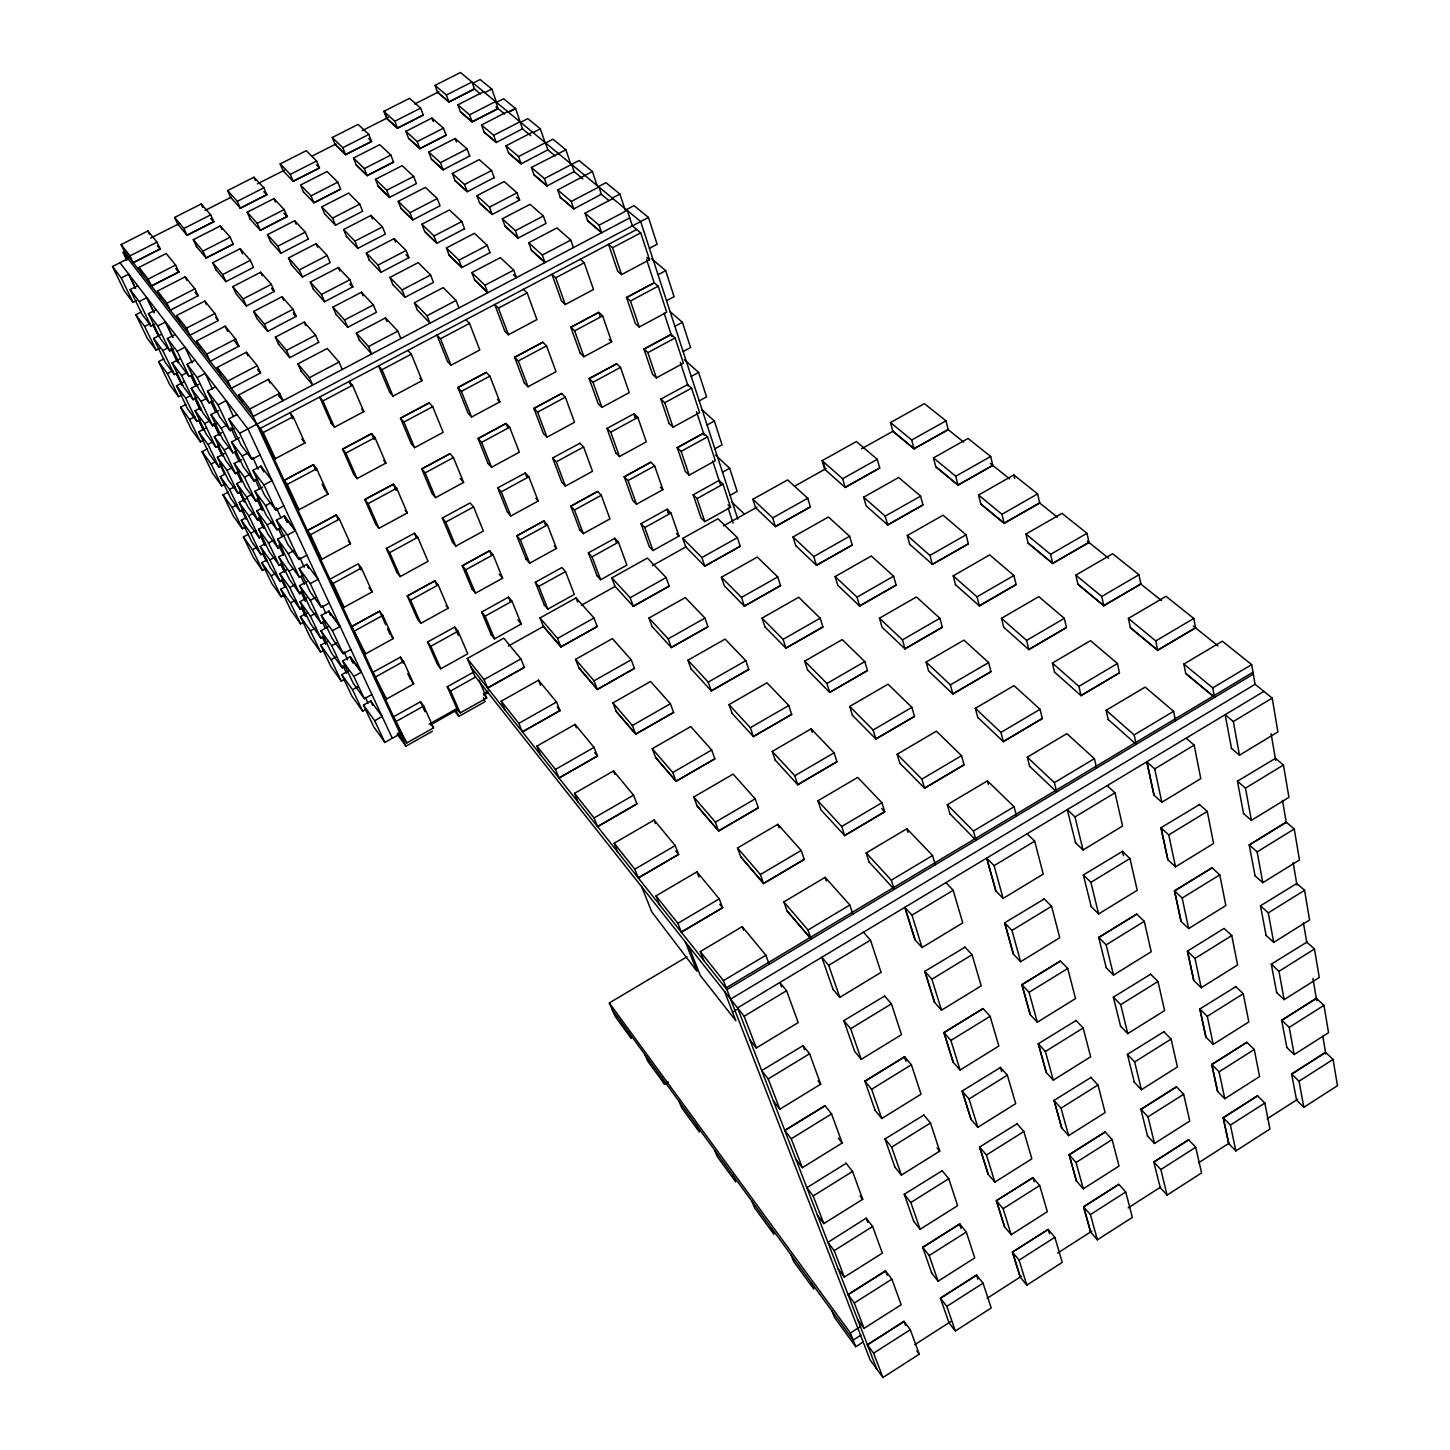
<?xml version="1.0" encoding="UTF-8"?>
<svg xmlns="http://www.w3.org/2000/svg" width="1450" height="1450" viewBox="0 0 1450 1450"><rect width="100%" height="100%" fill="white"/><g stroke="black" fill="none" stroke-linecap="round" stroke-linejoin="round"><path stroke-width="1.5" d="M914.823 1344.621L951.019 1321.421M987.196 1298.239L1021.489 1276.254M1057.666 1253.072L1091.941 1231.104M1128.136 1207.904L1160.507 1187.169M1198.606 1162.755L1229.074 1143.216M1267.155 1118.802L1297.641 1099.281M882.941 1377.5L919.246 1354.191L910.31 1329.704L903.984 1321.331L867.372 1344.712L873.589 1353.194L882.941 1377.5L870.181 1360.046L723.423 980.635L700.314 951.562L742.237 926.641L765.872 955.242L769.189 964.268M948.934 1322.762L955.333 1331.009L991.184 1307.991L983.064 1283.196L976.502 1275.058L940.361 1298.131L949.061 1322.926M1026.817 1285.135L1062.216 1262.406L1054.857 1237.303L1048.096 1229.364L1012.426 1252.129L1020.202 1277.088L1026.817 1285.135L1019.078 1260.177L1012.426 1252.129L1048.241 1229.527L1049.474 1233.714M1097.396 1239.822L1132.341 1217.384L1125.744 1191.991L1118.784 1184.251L1083.567 1206.744L1090.581 1231.974L1097.396 1239.822L1090.418 1214.574L1083.567 1206.744M1160.054 1187.441L1167.069 1195.09L1201.579 1172.923L1195.724 1147.24L1188.565 1139.718L1153.783 1161.921L1160.199 1187.604M1235.871 1150.919L1269.964 1129.024L1264.835 1103.069L1257.476 1095.729L1223.129 1117.66L1228.676 1143.47L1235.871 1150.919L1230.398 1125.073L1223.129 1117.66M1296.445 1100.043L1303.822 1107.293L1337.48 1085.688L1333.058 1059.442L1325.536 1052.301L1291.606 1073.961L1296.59 1100.188M867.499 1344.875L904.111 1321.512M976.648 1275.221L940.488 1298.294L946.814 1306.378L955.333 1331.009M1118.929 1184.414L1083.694 1206.889L1090.708 1232.137M1153.928 1162.066L1188.728 1139.863M1257.639 1095.892L1223.293 1117.805L1228.821 1143.633M1291.769 1074.106L1325.681 1052.464M873.589 1353.194L910.31 1329.704M946.814 1306.378L983.064 1283.196M1019.078 1260.177L1054.857 1237.303M1090.418 1214.574L1125.744 1191.991M1167.069 1195.09L1160.852 1169.534L1195.724 1147.24M1230.398 1125.073L1264.835 1103.069M1303.822 1107.293L1299.055 1081.192L1333.058 1059.442M863.257 1341.939L855.772 1346.706L850.407 1332.967L859.923 1326.913M864.055 1328.363L901.193 1304.71L891.877 1279.19L885.479 1270.834L848.033 1294.524L854.304 1303.006L864.055 1328.363L857.802 1319.881M931.625 1272.973L938.096 1281.22L974.744 1257.893L966.28 1232.047L959.646 1223.909L922.689 1247.29L931.752 1273.136M1011.176 1234.711L1047.353 1211.674L1039.686 1185.52L1032.853 1177.599L996.368 1200.673L1004.469 1226.682L1011.176 1234.711L1003.11 1208.702L996.368 1200.673L1032.98 1177.762L1034.176 1181.786M1083.295 1188.801L1119.019 1166.054L1112.15 1139.591L1105.099 1131.888L1069.085 1154.671L1076.389 1180.971L1083.295 1188.801L1076.045 1162.483L1069.085 1154.671M1147.385 1135.857L1154.508 1143.47L1189.761 1121.031L1183.671 1094.261L1176.403 1086.775L1140.86 1109.268L1147.548 1136.021M1224.797 1098.719L1259.597 1076.571L1254.268 1049.528L1246.801 1042.242L1211.711 1064.427L1217.493 1091.324L1224.797 1098.719L1219.088 1071.822L1211.711 1064.427M1286.694 1047.335L1294.197 1054.549L1328.562 1032.672L1323.959 1005.357L1316.292 998.271L1281.655 1020.184L1286.839 1047.48M860.811 1335.214L853.18 1340.072L612.335 1009.907M854.304 1303.006L891.877 1279.19M938.096 1281.22L929.196 1255.537L966.28 1232.047M1003.11 1208.702L1039.686 1185.52M1076.045 1162.483L1112.15 1139.591M1154.508 1143.47L1148.019 1116.863L1183.671 1094.261M1219.088 1071.822L1254.268 1049.528M1294.197 1054.549L1289.213 1027.379L1323.959 1005.357M838.046 1268.641L844.353 1277.106L882.361 1253.126L872.646 1226.501L866.176 1218.145L827.968 1242.342M913.572 1221.063L920.116 1229.31L957.616 1205.657L948.771 1178.687L942.065 1170.567M1017.084 1123.786L979.62 1147.023L988.084 1174.137L994.863 1182.149L1031.856 1158.804L1023.863 1131.526L1016.939 1123.623M1090.962 1077.477L1054.005 1100.405L1061.618 1127.828L1068.614 1135.622L1105.136 1112.585L1097.976 1084.981L1090.817 1077.314M1134.19 1082.117L1141.404 1089.693L1177.436 1066.946L1171.092 1039.07L1163.716 1031.602M1235.835 986.653L1199.821 1008.982L1205.82 1037.004L1213.251 1044.363L1248.812 1021.924L1243.248 993.739L1235.672 986.507M1276.526 992.471L1284.156 999.63L1319.264 977.481L1314.461 949.025L1306.686 941.993M848.159 1294.705L885.606 1270.997L887.164 1275.257M922.816 1247.471L959.791 1224.072L961.096 1228.059M1105.244 1132.051L1069.23 1154.834L1076.534 1181.134M1141.005 1109.413L1176.548 1086.938M1246.946 1042.387L1211.874 1064.59L1217.637 1091.469M1281.818 1020.329L1316.455 998.416M913.699 1221.244L904.256 1194.274L942.21 1170.73M1134.353 1082.262L1127.393 1054.386L1163.879 1031.766M1276.689 992.616L1271.287 964.178L1306.849 942.137M844.353 1277.106L834.185 1250.643L872.646 1226.501M920.116 1229.31L910.836 1202.503L948.771 1178.687M994.863 1182.149L986.453 1155.016L1023.863 1131.526M1068.614 1135.622L1061.037 1108.181L1097.976 1084.981M1141.404 1089.693L1134.661 1061.944L1171.092 1039.07M1213.251 1044.363L1207.288 1016.323L1243.248 993.739M1284.156 999.63L1278.973 971.319L1314.461 949.025M817.419 1215.136L823.799 1223.601L862.714 1199.277L852.546 1171.455L846.021 1163.136M894.722 1166.906L901.356 1175.116L939.727 1151.137L930.483 1122.989L923.704 1114.887M1000.482 1067.472L962.148 1091.016L970.993 1119.327L977.844 1127.303L1015.707 1103.649L1007.351 1075.175L1000.337 1067.309L1001.678 1071.55M1076.081 1020.528L1038.254 1043.764L1046.211 1072.384L1053.298 1080.141L1090.654 1056.796L1083.186 1027.996L1075.936 1020.383M1120.433 1026.074L1127.756 1033.614L1164.604 1010.577L1157.97 981.487L1150.503 974.074M1201.216 987.704L1237.575 964.975L1231.775 935.576L1224.072 928.399L1187.405 951.164L1193.676 980.381L1201.216 987.704L1194.999 958.45L1187.405 951.164M1265.941 935.286L1273.698 942.391L1309.567 919.971L1304.583 890.3L1296.662 883.322M823.799 1223.601L813.178 1195.96L852.546 1171.455M901.356 1175.116L891.659 1147.131L930.483 1122.989M977.844 1127.303L969.053 1098.991L1007.351 1075.175M1053.298 1080.141L1045.396 1051.504L1083.186 1027.996M1127.756 1033.614L1120.705 1004.669L1157.97 981.487M1194.999 958.45L1231.775 935.576M1273.698 942.391L1268.297 912.866L1304.583 890.3M806.907 1187.677L846.147 1163.299M894.868 1167.069L885.007 1138.939L923.849 1115.068M1120.596 1026.238L1113.346 997.147L1150.648 974.237M1266.104 935.431L1260.485 905.779L1296.826 883.467M802.321 1167.685L842.178 1143.017L831.557 1113.926L824.959 1105.643L784.74 1130.366L791.211 1138.776L802.321 1167.685L795.887 1159.257M875.057 1110.338L881.745 1118.53L921.04 1094.206L911.397 1064.771L904.528 1056.724L864.889 1081.102L875.184 1110.501M960.081 1070.046L998.833 1046.048L990.114 1016.287L983.009 1008.493L943.896 1032.527L953.139 1062.089L960.081 1070.046L950.892 1040.447L943.896 1032.527M1037.312 1022.232L1075.537 998.579L1067.726 968.491L1060.385 960.933L1021.833 984.623L1030.134 1014.529L1037.312 1022.232L1029.065 992.308L1021.833 984.623M1106.078 967.603L1113.509 975.089L1151.209 951.744L1144.286 921.366L1136.691 914.026L1098.665 937.389L1106.241 967.748M1188.656 928.562L1225.848 905.543L1219.776 874.876L1211.964 867.752L1174.464 890.808L1181.007 921.312L1188.656 928.562L1182.167 898.039L1174.464 890.808M1254.921 875.655L1262.787 882.688L1299.472 859.977L1294.252 829.019L1286.204 822.114L1249.211 844.861L1255.066 875.782M784.867 1130.529L825.086 1105.806M865.016 1081.265L904.673 1056.887L906.051 1061.092L904.528 1056.724M983.154 1008.656L944.041 1032.69L953.266 1062.252M1060.53 961.078L1021.978 984.786L1030.279 1014.674M1098.828 937.552L1136.854 914.171M1212.128 867.897L1174.609 890.952L1181.152 921.457M1249.374 845.006L1286.368 822.259M791.211 1138.776L831.557 1113.926M881.745 1118.53L871.613 1089.258L911.397 1064.771M950.892 1040.447L990.114 1016.287M1029.065 992.308L1067.726 968.491M1113.509 975.089L1106.151 944.838L1144.286 921.366M1182.167 898.039L1219.776 874.876M1262.787 882.688L1257.15 851.857L1294.252 829.019M773.339 1100.804L779.846 1109.196L820.7 1084.183L809.589 1053.733L802.919 1045.486L804.533 1049.727M884.627 996.059L843.846 1020.601L854.63 1051.359L861.246 1059.334L901.519 1034.666L891.424 1003.871L884.482 995.896M965.029 947.158L924.81 971.355L934.471 1002.276L941.503 1010.179L981.197 985.855L972.08 954.734L964.866 946.995M1044.29 898.946L1004.651 922.816L1013.333 954.064L1020.619 961.713L1059.751 937.733L1051.594 906.286L1044.127 898.801M1091.089 906.522L1098.611 913.935L1137.217 890.3L1129.967 858.527L1122.264 851.277M1199.476 804.551L1160.924 827.751L1167.776 859.632L1175.533 866.81L1213.596 843.501L1207.27 811.438L1199.313 804.406M1243.393 813.396L1251.386 820.356L1288.923 797.355L1283.467 765.002L1275.293 758.205M803.046 1045.668L761.685 1070.571L768.21 1078.945L779.846 1109.196M1091.234 906.667L1083.331 874.948L1122.427 851.422L1123.406 855.645M1243.556 813.541L1237.43 781.224L1275.456 758.332M768.21 1078.945L809.589 1053.733M861.246 1059.334L850.643 1028.721L891.424 1003.871M941.503 1010.179L931.897 979.221L972.08 954.734M1020.619 961.713L1011.973 930.429L1051.594 906.286M1098.611 913.935L1090.926 882.325L1129.967 858.527M1175.533 866.81L1168.754 834.91L1207.27 811.438M1251.386 820.356L1245.496 788.147L1283.467 765.002M749.759 1039.614L756.32 1047.969L798.207 1022.576L786.571 990.694L779.828 982.502L781.532 986.924M832.952 989.299L839.804 997.382L881.074 972.37L870.489 940.126L863.475 932.205M922.055 947.539L911.996 915.113L904.836 907.319L914.95 939.709L922.055 947.539L962.746 922.889L953.194 890.3L945.908 882.633M1003.128 898.42L994.084 865.65L986.671 858.11L995.751 890.826L1003.128 898.42L1043.239 874.114L1034.684 841.199L1027.126 833.786M1075.411 842.649L1083.041 849.99L1122.572 826.047L1115.014 792.806L1107.184 785.646M1161.831 802.267L1154.726 768.881L1146.787 761.83L1153.928 795.162L1161.831 802.267L1200.781 778.65L1194.166 745.119L1186.1 738.177M1231.358 748.345L1239.478 755.214L1277.903 731.924L1272.212 698.103L1255.084 684.309L1251.658 664.607L1222.332 641.208L1183.871 664.082L1185.719 673.543L1214.556 697.396L1212.762 687.862L1183.871 664.082M644.924 1054.603L647.715 1061.128L664.553 1084.238L668.323 1081.954M1263.874 691.396L737.543 1007.931L876.743 1369.018M732.522 1012.082L736.401 1009.762M756.32 1047.969L744.14 1016.251L786.571 990.694M839.804 997.382L828.693 965.319L870.489 940.126M911.996 915.113L953.194 890.3M994.084 865.65L1034.684 841.199M1083.041 849.99L1074.994 816.912L1115.014 792.806M1154.726 768.881L1194.166 745.119M1239.478 755.214L1233.334 721.52L1272.212 698.103M726.214 987.831L1252.981 672.256M1253.326 674.159L726.903 989.625L470.906 666.964M730.582 999.141L1255.084 684.309M723.423 980.635L765.872 955.242M808.013 930.03L849.827 905.018L825.159 877.341L783.852 901.9L787.06 910.944L811.184 939.111L808.013 930.03L783.852 901.9M869.039 861.916L894.215 889.357L891.333 880.168L932.549 855.518L906.884 828.748L866.176 852.963L869.094 862.097M976.049 840.311L973.458 831.049L1014.058 806.744L987.45 780.861L947.303 804.714L949.949 813.939M1056.706 791.99L1054.386 782.638L1094.406 758.676L1066.856 733.646L1027.289 757.172L1029.663 766.47M1108.199 719.49L1136.202 744.357L1134.154 734.914L1173.594 711.298L1145.137 687.101L1106.132 710.283L1108.235 719.689M1212.762 687.862L1251.658 664.607M628.448 1032.019L631.257 1038.526L615.144 1016.414L609.308 1002.947L686.919 956.819M681.301 932.06L722.571 907.627M804.224 859.306L763.534 883.394L740.751 856.769M844.607 835.418L884.699 811.674L881.944 802.72L857.693 777.418L817.927 800.781L820.918 809.825L844.661 835.599L884.754 811.855L881.673 808.502M964.051 764.712L924.52 788.111L899.834 763.171M1003.309 741.476L1042.296 718.403M1081.011 695.493L1119.454 672.746M1130.329 627.56L1157.626 650.144L1195.543 627.705L1193.785 618.461L1166.018 596.312L1128.408 618.407L1130.366 627.759L1157.662 650.343L1195.579 627.904M722.644 907.809L681.373 932.241L677.857 923.324L656.016 895.882L696.924 871.849L719.254 898.855L722.644 907.809L719.78 904.256M763.606 883.576L804.279 859.506L801.179 850.443L777.871 824.307L737.543 847.996L740.805 856.95L763.606 883.576L760.362 874.567L737.543 847.996M977.735 717.351L1003.364 741.675L1042.351 718.602L1040.049 709.304L1013.985 685.614L975.324 708.325L977.789 717.533M1054.567 672.147L1081.048 695.692L1119.491 672.927L1117.461 663.556L1090.527 640.646L1052.392 663.049L1054.603 672.329M677.857 923.324L719.254 898.855M760.362 874.567L801.179 850.443M844.661 835.599L841.707 826.5L881.944 802.72M921.892 779.121L961.549 755.686L964.105 764.893L924.574 788.293L921.892 779.121L897.169 754.236L936.374 731.199L961.549 755.686M975.324 708.325L1000.953 732.413L1040.049 709.304M1052.392 663.049L1078.891 686.357L1117.461 663.556M1128.408 618.407L1155.759 640.936L1193.785 618.461M634.792 869.184L675.211 845.586L678.636 854.467L638.362 878.029L634.792 869.184L614.147 843.229L654.095 820.029L675.211 845.586M693.752 796.993L715.357 822.15L755.214 798.859L758.368 807.831L718.638 831.067L697.069 805.874L693.752 796.993L733.156 774.119L755.214 798.859M834.094 752.804L811.13 728.842L772.27 751.408L794.781 775.75L834.094 752.804L836.976 761.848L797.808 784.758L775.261 760.181M911.887 707.364L888.034 684.183L849.718 706.44L873.118 730.002L911.887 707.364L914.515 716.481L875.891 739.083L852.455 715.285M926.115 662.07L950.384 684.889L988.61 662.559L991.002 671.749L952.886 694.043L928.598 670.987L926.115 662.07L963.924 640.121L988.61 662.559M1064.318 618.353L1038.78 596.639L1001.479 618.316L1026.6 640.393L1064.318 618.353L1066.457 627.614L1028.848 649.618L1003.744 627.288M1075.846 575.124L1101.764 596.476L1138.975 574.744L1140.878 584.078L1103.794 605.774L1077.912 584.368L1075.846 575.124L1112.658 553.755L1138.975 574.744M638.29 877.848L678.564 854.286L675.827 851.041M758.296 807.65L718.566 830.886L696.997 805.692M797.736 784.577L836.922 761.667M875.818 738.902L914.461 716.3M990.948 671.567L952.831 693.861L950.384 684.889M1028.811 649.419L1066.402 627.433M1140.842 583.879L1103.758 605.592L1077.876 584.169M676.062 781.351L714.886 758.912L711.678 750.031L690.78 726.577L652.283 748.689L655.618 757.48L676.062 781.351L672.746 772.524L652.283 748.689M732.051 713.291L753.42 736.618L791.718 714.469L788.764 705.516L766.996 682.805L729.006 704.627L732.105 713.472M905.054 648.911L942.337 627.342L939.872 618.262L916.436 596.965L879.443 618.207L882.053 627.216L905.054 648.911L902.462 639.867L879.443 618.207M955.514 584.731L979.366 605.919L1016.142 584.64L1013.912 575.505L989.679 554.897L953.176 575.868L955.568 584.912M1052.7 563.506L1089.004 542.499L1086.993 533.292L1061.998 513.354L1025.966 534.053L1028.122 543.17L1052.7 563.506L1050.579 554.335L1025.966 534.053M594.065 817.963L633.541 795.162L636.985 803.952L597.654 826.717L594.065 817.963L574.508 793.368L613.531 770.947L633.541 795.162M672.746 772.524L711.678 750.031M729.006 704.627L750.357 727.701L788.764 705.516M864.816 661.599L842.214 639.595L804.732 661.127L826.917 683.494L864.816 661.599L867.535 670.607L829.744 692.466L807.523 669.882M902.462 639.867L939.872 618.262M953.176 575.868L977.01 596.802L1013.912 575.505M1050.579 554.335L1086.993 533.292M597.581 826.536L636.931 803.771M714.814 758.731L676.008 781.169L655.545 757.299M753.366 736.437L791.664 714.288M867.463 670.426L829.69 692.284L826.917 683.494M904.999 648.712L942.283 627.161M979.312 605.737L1016.106 584.459M1088.968 542.318L1052.646 563.325L1028.086 542.989M558.993 777.907L597.436 755.903M673.579 712.331L635.644 734.044L616.232 711.388M711.279 690.762L748.726 669.338M785.918 648.041L822.875 626.889M859.596 605.882L896.082 585.002M909.766 544.493L907.301 535.539L943.044 515.221L966.062 534.814L968.382 543.841L932.332 564.268L909.712 544.294M1039.668 502.824L1004.125 523.178L980.762 503.857M597.509 756.084L559.066 778.088L555.459 769.424L536.917 746.097L575.052 724.42L594.029 747.384L597.509 756.084L594.736 752.623M635.716 734.226L673.652 712.512L670.408 703.739L650.561 681.482L612.933 702.869L616.304 711.569L635.716 734.226L632.345 725.489L612.933 702.869M691.034 668.812L711.334 690.943L748.78 669.519L745.789 660.674L725.109 639.106L687.952 660.221L691.088 668.994M764.857 626.763L785.972 648.222L822.929 627.071L820.174 618.171L798.696 597.273L762.011 618.135L764.929 626.944M837.756 585.274L859.651 606.064L896.136 585.184L893.599 576.212L871.323 555.984L835.127 576.574L837.81 585.456M968.382 543.841L932.368 564.449L929.958 555.441L907.301 535.539M1039.723 503.023L1037.62 493.924L1013.858 474.966L978.569 495.03L980.798 504.038L1004.161 523.359L1039.723 503.023L1057.322 517.124M555.459 769.424L594.029 747.384M632.345 725.489L670.408 703.739M687.952 660.221L708.216 682.134L745.789 660.674M762.011 618.135L783.091 639.359L820.174 618.171M835.127 576.574L857.004 597.128L893.599 576.212M929.958 555.441L966.062 534.814M978.569 495.03L1001.968 514.297L1037.62 493.924M518.828 723.351L556.546 702.036L560.044 710.645L522.453 731.942L518.828 723.351L501.211 701.202L538.494 680.213L556.546 702.036M575.559 659.351L594.011 680.829L631.221 659.786L634.502 668.468L597.382 689.493L578.949 667.961L575.559 659.351L612.371 638.634L631.221 659.786M704.954 618.081L685.306 597.581L648.947 618.044L668.214 638.87L704.954 618.081L707.999 626.817L671.368 647.57L652.047 626.527M721.429 577.245L741.476 597.436L777.744 576.919L780.553 585.709L744.394 606.209L724.311 585.782L721.429 577.245L757.317 557.054L777.744 576.919M849.609 536.264L828.439 517.016L792.987 536.971L813.794 556.528L849.609 536.264L852.219 545.127L816.495 565.355L795.669 545.562M863.656 497.187L885.207 516.127L920.587 496.118L922.961 505.035L887.708 525.009L866.139 505.832L863.656 497.187L898.674 477.485L920.587 496.118M933.456 457.91L955.731 476.234L990.658 456.478L992.833 465.45L958.015 485.188L935.776 466.791L933.456 457.91L968.038 438.444L990.658 456.478M522.381 731.761L559.972 710.464M634.429 668.287L597.327 689.312L578.876 667.779M671.296 647.407L707.926 626.654M744.339 606.028L780.499 585.528M852.165 544.946L816.441 565.174L813.794 556.528M922.925 504.854L887.654 524.827L885.207 516.127M935.721 466.61L957.961 485.007L992.797 465.269M363.497 705.081L374.68 720.722L382.166 716.536L370.765 701.021L363.497 705.081L373.683 726.686L384.866 742.418L400.218 733.809L406.798 742.926L433.568 727.882L423.708 706.041L420.446 701.691L424.995 711.696M487.581 687.898L524.356 667.272M597.201 626.4L560.896 646.772L543.351 626.291M633.287 606.154L669.139 586.036M704.772 566.044L740.189 546.179M775.388 526.441L810.369 506.811M845.132 487.309L879.679 467.915M948.155 429.508L914.026 448.648L892.819 431.121M560.969 646.954L597.273 626.581L593.974 617.99L576.031 597.871L539.998 617.954L543.406 626.454L560.969 646.954L557.561 638.399L539.998 617.954M614.963 586.289L633.342 606.336L669.211 586.217L666.13 577.571L647.425 558.069L611.846 577.897L615.036 586.471M685.705 546.777L704.827 566.225L740.243 546.36L737.397 537.66L717.949 518.737L682.787 538.349L685.778 546.958M755.595 507.754L775.442 526.604L810.423 506.993L807.777 498.238L787.604 479.914L752.876 499.271L755.649 507.935M824.633 469.202L845.187 487.49L879.733 468.096L877.286 459.306L856.406 441.543L822.114 460.665L824.669 469.383M914.062 448.829L948.191 429.689L945.962 420.826L924.393 403.644L890.499 422.53L892.874 431.303L914.062 448.829L911.724 440.002L890.499 422.53M429.146 724.166L456.641 708.724M484.155 693.281L488.088 691.088M430.704 724.728L458.236 709.268M483.811 694.912L487.744 692.701M474.005 671.894L447.252 686.72L456.949 708.688L460.194 712.911L486.711 698.012L479.007 680.05M397.119 733.954L405.928 746.152L432.444 731.235M454.938 711.298L458.834 716.409L485.116 701.637L483.43 697.722M420.518 701.782L393.53 716.753L406.798 742.926M396.72 721.139L423.708 706.041M447.252 686.72L450.569 691.016L475.382 677.132M484.028 679.597L520.912 658.934L524.429 667.453L487.653 688.079L484.028 679.597L467.263 658.518L503.748 638.163L520.912 658.934M557.561 638.399L593.974 617.99M611.846 577.897L630.17 597.726L666.13 577.571M682.787 538.349L701.873 557.561L737.397 537.66M752.876 499.271L772.687 517.886L807.777 498.238M822.114 460.665L842.631 478.699L877.286 459.306M911.724 440.002L945.962 420.826M348.888 670.643L341.729 674.594L351.879 696.054L362.681 711.243L366.27 709.249M383.308 694.677L386.516 699.045L413.703 683.893L403.571 661.399L400.309 657.104L403.154 663.321M458.272 635.281L454.738 627.071L427.551 642.006L437.538 664.607L440.782 668.794L467.734 653.787L458.037 631.185L454.666 626.98M491.133 634.647L494.577 638.834L521.275 623.953L512.013 601.243L508.515 597.128L481.654 612.027L491.206 634.737M544.312 605.049L547.864 609.145L574.327 594.391L565.5 571.572L561.875 567.548L535.268 582.302L544.384 605.139M597.001 575.722L600.662 579.728L626.889 565.119L618.479 542.173L614.764 538.258L616.359 542.499M652.989 550.565L678.981 536.083L670.987 513.046L667.145 509.204L641.009 523.704L649.292 546.741L652.989 550.565L644.797 527.564L641.009 523.704M704.845 521.674L730.601 507.337L723.024 484.173L719.073 480.439L693.173 494.794L701.039 517.94L704.845 521.674L697.051 498.582L693.173 494.794M508.388 646.029L543.895 626.183M581.396 605.248L614.927 586.525M652.409 565.591L685.959 546.849M723.441 525.915L756.991 507.192M794.473 486.257L826.047 468.622M861.554 448.793L893.127 431.157M400.381 657.194L372.94 672.274L386.516 699.045M597.074 575.813L588.374 552.867L614.836 538.331M341.729 674.594L352.513 689.711L357.933 686.702M376.13 676.624L403.571 661.399M427.551 642.006L430.868 646.247L458.037 631.185M481.654 612.027L485.097 616.178L512.013 601.243M535.268 582.302L538.82 586.362L565.5 571.572M588.374 552.867L592.053 556.836L618.479 542.173M644.797 527.564L670.987 513.046M697.051 498.582L723.024 484.173M342.671 660.892L353.836 676.371L361.449 672.147L350.229 656.723L342.671 660.892L353.166 683.149L364.331 698.719L371.889 694.514M730.057 495.338L737.144 491.387L729.658 468.278L715.557 455.101M365.599 653.859L393.276 638.58L382.818 615.416L379.574 611.175L351.734 626.454L365.599 653.859L362.428 649.546M420.79 623.373L448.195 608.239L438.208 584.948L434.837 580.816L407.269 595.95L417.546 619.241L420.79 623.373L410.567 600.155L407.269 595.95M472.029 589.044L475.473 593.177L502.624 578.188L493.073 554.77L489.593 550.728L462.278 565.736L472.102 589.135M526.078 559.229L529.631 563.252L556.528 548.39L547.447 524.882L543.822 520.931L516.762 535.793L526.151 559.301M579.638 529.667L583.299 533.618L609.961 518.901L601.297 495.266L597.563 491.405L570.756 506.141L579.71 529.757M636.478 504.237L662.886 489.665L654.657 465.921L650.796 462.151L624.243 476.76L632.762 500.468L636.478 504.237L628.031 480.566L624.243 476.76M689.167 475.147L715.321 460.683L707.528 436.867L703.558 433.188L677.241 447.633L685.342 471.468L689.167 475.147L681.156 451.367L677.241 447.633M328.244 626.763L320.958 630.768L331.416 652.844L342.2 667.852L345.825 665.84M327.754 641.299L320.704 645.178L330.836 666.456L341.276 681.138L344.792 679.18M722.517 472.229L729.658 468.278M354.924 630.75L382.818 615.416M410.567 600.155L438.208 584.948M462.278 565.736L465.704 569.832L493.073 554.77M543.895 521.021L516.834 535.884L520.332 539.799L547.447 524.882M570.756 506.141L574.436 510.037L601.297 495.266M628.031 480.566L654.657 465.921M681.156 451.367L707.528 436.867M307.346 612.951L300.386 616.739L310.499 637.873L320.577 652.047L324.057 650.126M320.958 630.768L331.724 645.685L337.234 642.658M320.704 645.178L331.126 659.75L336.454 656.814M321.248 615.398L332.376 630.678L340.116 626.436L328.933 611.193L321.248 615.398L332.05 638.308L343.179 653.696L350.864 649.455M714.868 448.793L722.064 444.824L714.361 421.026L701.764 409.534M300.386 616.739L310.463 630.841L315.719 627.959M707.092 425.013L714.361 421.026M307.183 597.781L300.005 601.678L310.427 623.572L320.831 638.072L324.419 636.115M351.806 626.545L379.628 611.248M407.341 596.041L434.909 580.888M462.351 565.808L489.647 550.819L491.242 554.716M570.829 506.213L597.636 491.496M624.316 476.832L650.887 462.242M677.313 447.706L703.631 433.26M286.828 569.778L279.778 573.602L290.163 595.316L300.204 609.326L303.739 607.405M308.814 568.219L306.965 564.268L299.153 568.509L310.282 592.126L321.392 607.314L329.204 603.055M699.226 400.889L706.549 396.883L698.61 372.396L684.382 359.709M300.005 601.678L310.391 616.087L315.81 613.132M285.886 586.471L280.756 589.244L290.834 610.214L300.585 623.917L303.993 622.05M344.067 607.296L372.197 591.89L361.431 568.019L358.186 563.832L329.875 579.239L333.065 583.48L344.067 607.296L340.895 603.019M396.901 572.406L400.2 576.574L428.058 561.313L417.763 537.316L414.392 533.237L386.353 548.499L396.956 572.496M455.789 546.143L483.394 531.026L473.57 506.92L470.072 502.933L442.304 518.049L452.436 542.155L455.789 546.143L445.73 522.072L442.304 518.049M525.299 472.99L497.713 487.871L507.391 512.104L510.871 515.982L538.204 501.029L528.851 476.796L525.226 472.899L526.857 477.014M561.748 482.252L565.428 486.131L592.506 471.304L583.589 446.962L579.855 443.174M615.67 452.763L619.476 456.532L646.301 441.851L637.837 417.401L633.958 413.703L635.372 417.781M669.103 423.545L673.018 427.224L699.607 412.67L691.559 388.129L687.572 384.522M307.001 581.613L299.606 585.637L310.354 608.366L321.103 623.21L324.8 621.18M281.064 596.476L284.49 594.609M266.836 559.936L261.779 562.673L271.803 583.462L281.228 596.729L284.599 594.899M299.153 568.509L310.246 583.589L318.13 579.311L306.82 564.358L308.651 568.309M691.233 376.402L698.61 372.396M284.182 553.991L278.726 556.945L289.438 579.474L299.806 593.793L303.449 591.799M561.821 482.324L552.595 458.001L579.928 443.247M615.743 452.835L606.97 428.403L634.049 413.776L635.463 417.854M669.175 423.618L660.838 399.076L687.662 384.594M280.756 589.244L290.489 602.874L295.673 600.064M333.065 583.48L361.431 568.019M386.353 548.499L389.669 552.631L417.763 537.316M445.73 522.072L473.57 506.92M497.713 487.871L501.265 491.822L528.851 476.796M552.595 458.001L556.293 461.843L583.589 446.962M606.97 428.403L610.776 432.154L637.837 417.401M660.838 399.076L664.771 402.737L691.559 388.129M299.606 585.637L310.318 600.373L315.919 597.327M276.406 520.188L287.444 535.05L295.456 530.718L284.345 515.928L276.406 520.188L287.861 544.529L298.936 559.501L306.874 555.205M683.113 351.553L690.562 347.529L682.388 322.299L669.683 311.261M261.779 562.673L271.186 575.849L276.279 573.094M278.726 556.945L289.058 571.155L292.737 569.161M265.423 543.659L260.221 546.469L270.552 568.001L280.267 581.541L283.747 579.656M321.864 559.283L350.483 543.768L339.373 519.136L336.146 515.022L307.346 530.555L310.517 534.724L321.864 559.283L318.71 555.078M378.976 528.326L407.305 512.956L396.702 488.215L393.331 484.191L364.802 499.561L375.731 524.302L378.976 528.326L368.101 503.639L364.802 499.561L393.403 484.264L395.977 490.372M435.526 497.658L463.583 482.433L453.451 457.566L449.953 453.651L421.714 468.876L432.154 493.725L435.526 497.658L425.14 472.845L421.714 468.876M487.961 463.384L491.532 467.281L519.336 452.201L509.675 427.224L506.05 423.418L478.065 438.498L488.034 463.456M547.013 437.193L574.544 422.258L565.355 397.173L561.603 393.458L533.89 408.392L543.388 433.459L547.013 437.193L537.588 412.163L533.89 408.392M601.949 407.396L629.228 392.606L620.509 367.412L616.631 363.787L589.171 378.595L598.216 403.752L601.949 407.396L592.996 382.256L589.171 378.595L616.703 363.859M656.379 377.87L683.403 363.225L675.138 337.941L671.132 334.406L643.945 349.051L652.536 374.336L656.379 377.87L647.878 352.64L643.945 349.051M285.124 535.123L277.603 539.164L288.677 562.582L299.389 577.209L303.141 575.179M279.778 573.602L289.801 587.522L295.129 584.622M246.446 517.487L241.316 520.224L251.611 541.593L261 554.679L264.426 552.849M307.418 530.646L336.219 515.112M421.787 468.966L450.026 453.741M478.138 438.571L506.123 423.491L507.736 427.641M533.963 408.483L561.676 393.53M644.018 349.124L671.205 334.479M262.359 507.917L256.813 510.889L267.851 534.071L278.164 548.209L281.862 546.197M310.517 534.724L339.373 519.136M368.101 503.639L396.702 488.215M425.14 472.845L453.451 457.566M478.065 438.498L481.636 442.359L509.675 427.224M537.588 412.163L565.355 397.173M592.996 382.256L620.509 367.412M647.878 352.64L675.138 337.941M260.221 546.469L269.917 559.918L275.156 557.072M277.603 539.164L288.278 553.701L293.969 550.638M248.385 534.252L243.401 536.935L253.388 557.561L262.522 570.412L265.839 568.618M263.936 526.35L258.571 529.232L269.247 551.58L279.252 565.391L282.841 563.452M256.813 510.889L267.108 524.9L272.709 521.891M298.972 509.766L328.099 494.124L316.626 468.731L313.417 464.671L284.109 480.331L287.245 484.427L298.972 509.766L295.818 505.633M353.782 474.531L357.081 478.573L385.917 463.076L374.97 437.556L371.599 433.604L342.581 449.101L353.854 474.621M414.609 447.669L443.174 432.336L432.716 406.689L429.218 402.846L400.49 418.198L411.256 443.809L414.609 447.669L403.916 422.077L400.49 418.198L429.291 402.919M471.594 417.056L499.869 401.868L489.919 376.13L486.276 372.378L457.819 387.567L468.096 413.304L471.594 417.056L461.39 391.373L457.819 387.567L486.348 372.451M524.32 383.017L528.018 386.751L556.021 371.708L546.559 345.861L542.789 342.218L514.605 357.262L524.393 383.108M580.072 353.111L583.897 356.736L611.646 341.837L602.638 315.882L598.741 312.33L570.829 327.229L580.145 353.184M639.251 327.011L666.728 312.257L658.191 286.194L654.168 282.732L626.527 297.504L635.372 323.549L639.251 327.011L630.478 301.002L626.527 297.504M246.156 498.709L239.105 502.479L249.726 524.628L259.405 537.986L262.939 536.083M262.595 487.218L254.928 491.314L266.347 515.421L277.004 529.848L280.829 527.782M243.401 536.935L252.499 549.695L257.52 546.994M258.571 529.232L268.558 542.971L273.978 540.053M674.884 326.322L682.388 322.299M254.928 491.314L265.567 505.615L271.349 502.516M239.105 502.479L248.748 515.747L254.094 512.883M263.719 471.848L261.018 466.066L252.916 470.362L264.752 495.465L275.772 510.201L283.856 505.869M666.529 300.73L674.087 296.67L665.677 270.661L651.322 258.535M242.222 480.693L236.749 483.611L247.733 506.576L257.701 520.206L261.344 518.266M228.085 492.166L223.028 494.849L233.269 516.037L242.368 528.706L245.739 526.894M241.316 520.224L250.687 533.237L255.852 530.464M239.359 437.864L231.565 441.978L243.346 466.827L253.949 481.019L257.846 478.935M224.569 453.469L217.391 457.276L228.321 480.041L237.945 493.199L241.534 491.278M252.916 470.362L263.918 484.971L272.074 480.621L260.855 466.139L262.649 470.017M658.046 274.739L665.677 270.661M236.749 483.611L246.699 497.132L252.209 494.178M223.028 494.849L232.091 507.427L237.184 504.709M284.164 480.403L313.472 464.761M342.653 449.192L371.671 433.695L374.191 439.567M514.678 357.334L542.862 342.291M570.919 327.301L598.832 312.403L600.137 316.317M626.599 297.576L654.258 282.804M241.769 459.487L234.248 463.474L245.612 487.363L255.889 501.265L259.641 499.253M287.245 484.427L316.626 468.731M342.581 449.101L345.861 453.107L374.97 437.556M403.916 422.077L432.716 406.689M461.39 391.373L489.919 376.13M514.605 357.262L518.303 360.959L546.559 345.861M570.829 327.229L574.671 330.836L602.638 315.882M630.478 301.002L658.191 286.194M225.511 473.86L220.291 476.633L230.876 498.582L240.229 511.487L243.709 509.639M217.391 457.276L226.998 470.326L232.417 467.444M236.948 414.609L228.701 418.941L240.917 444.86L251.865 459.324L260.094 454.956M649.437 248.331L657.122 244.252L648.44 217.446L634.031 205.628L626.346 209.67M221.705 432.734L214.31 436.649L225.62 460.303L235.516 473.697L239.232 471.739M207.241 448.92L202.112 451.639L212.642 473.389L221.687 485.877L225.113 484.064M272.201 454.611L275.337 458.671L304.989 442.921L293.154 416.694L289.946 412.724L292.737 418.851M331.198 423.273L334.479 427.224L363.841 411.619L352.531 385.283L349.178 381.423L350.991 385.537M389.615 392.243L393.041 396.104L422.113 380.643L411.329 354.181L407.831 350.429M451.022 365.273L440.492 338.756L436.921 335.041L447.524 361.594L451.022 365.273L479.805 349.976L469.528 323.404L465.885 319.743M504.727 331.089L508.442 334.751L536.935 319.598L527.147 292.918L523.377 289.366M561.44 300.966L565.283 304.518L593.503 289.511L584.223 262.74L580.308 259.278M621.579 274.576L612.534 247.751L608.565 244.343L617.7 271.204L621.579 274.576L649.528 259.731L640.719 232.852L632.399 225.91L627.27 210.341L599.086 225.185L585.039 213.204L612.987 198.523M234.248 463.474L244.488 477.267L250.179 474.241M220.291 476.633L229.626 489.448L234.882 486.656M636.677 229.481L260.112 428.493L403.608 738.503M214.31 436.649L224.188 449.935L229.789 446.981M126.73 260.311L122.869 252.227L263.248 432.517L293.154 416.694M331.271 423.364L319.634 397.028L322.915 400.943L352.531 385.283M389.688 392.316L378.577 365.889L382.002 369.696L411.329 354.181M440.492 338.756L469.528 323.404M504.799 331.162L494.704 304.518L498.419 308.125L527.147 292.918M561.531 301.038L551.924 274.286L555.749 277.784L584.223 262.74M612.534 247.751L640.719 232.852M202.112 451.639L211.12 464.036L214.582 462.206M218.66 410.622L211.011 414.646L222.72 439.241L232.943 452.907L236.767 450.877M205.755 428.112L198.704 431.828L209.579 454.376L218.877 467.099L222.394 465.233M231.565 441.978L242.15 456.025L248.041 452.907M279.669 393.312L268.359 379.356L238.706 394.926L249.763 409.063L279.669 393.312L283.004 400.689L278.763 395.433L282.931 400.526M339.064 362.047L327.211 348.471L297.866 363.877L309.448 377.653L339.064 362.047L342.236 369.46M397.844 331.108L385.501 317.894L356.428 333.156L368.536 346.55L397.844 331.108L400.889 338.539M456.061 300.458L443.211 287.608L414.428 302.724L427.025 315.756L456.061 300.458L458.961 307.926M513.699 270.135L500.359 257.629L471.848 272.582L484.952 285.269L513.699 270.135L516.454 277.621L513.427 274.684M570.774 240.084L556.945 227.94L528.724 242.748L542.3 255.073L570.774 240.084L573.384 247.606M211.011 414.646L221.198 428.185L226.979 425.122M185.836 404.514L180.634 407.233L191.436 429.581L200.426 441.888L203.906 440.057M629.771 217.899L253.17 416.422L124.41 251.412M215.579 386.878L207.495 391.101L219.621 416.73L230.169 430.668L234.121 428.566M198.704 431.828L207.966 444.443L213.295 441.616M228.701 418.941L239.631 433.278L648.44 217.446M200.535 407.885L195.061 410.749L206.317 434.184L215.869 447.126L219.512 445.204M195.007 360.18L187.068 364.312L199.121 389.669L209.271 403.064L213.168 401.034M180.634 407.233L189.587 419.431L194.844 416.676M207.495 391.101L217.989 404.894L226.146 400.617L233.432 416.567M612.263 198.052L619.893 194.046L625.276 210.341M183.661 382.021L176.501 385.772L187.666 408.954L196.91 421.461L200.499 419.576M195.061 410.749L204.595 423.581L210.105 420.681M198.722 384.359L191.201 388.292L202.837 412.652L212.679 425.829L216.449 423.835M163.85 358.875L158.558 361.63L169.668 384.594L178.586 396.666L182.12 394.817M176.501 385.772L185.691 398.152L191.128 395.324M598.451 186.633L606.009 182.664L619.893 194.046M227.868 381.06L257.248 365.672L260.565 372.976L231.239 388.328L227.868 381.06L217.228 367.448L246.355 352.259L257.248 365.672M315.593 335.167L304.21 322.099L275.355 337.143L286.502 350.374L315.593 335.167L318.782 342.472M373.375 304.935L361.485 292.229L332.92 307.128L344.556 320.015L373.375 304.935L376.42 312.294L347.656 327.337L335.947 314.269M430.596 275.011L418.234 262.631L389.923 277.403L402.067 289.928L430.596 275.011L433.496 282.388L405.021 297.304L392.823 284.562M487.254 245.376L474.422 233.341L446.382 247.95L458.998 260.148L487.254 245.376L490.028 252.771M502.316 218.787L515.384 230.659L543.388 216.014L546.016 223.445L518.085 238.072L505.017 226.164L502.316 218.787L530.066 204.323L543.388 216.014M597.128 185.6L592.397 171.499L557.706 189.914L571.246 201.441L598.959 186.941L601.46 194.391M179.492 359.056L172.097 362.899L183.661 387.005L193.158 399.711L196.874 397.771M191.201 388.292L201.006 401.342L206.716 398.369M278.527 344.248L289.746 357.679L318.71 342.327M446.382 247.95L449.228 255.309L461.825 267.543L489.973 252.626M557.706 189.914L560.262 197.309L573.801 208.891L601.406 194.246M570.629 163.705L565.881 149.767L531.371 167.475L544.421 178.586L579.021 160.533L592.397 171.499M235.679 339.101L225.185 326.178L196.547 341.022L206.788 354.108L235.679 339.101L238.978 346.296L235.045 341.439M293.027 309.285L282.061 296.706L253.696 311.406L264.426 324.147L293.027 309.285L296.181 316.517L293.444 313.363M349.831 279.759L338.376 267.507L310.282 282.079L321.501 294.477L349.831 279.759L352.858 287.009L349.994 283.946L352.785 286.864L324.583 301.727L313.309 289.13M406.091 250.506L394.183 238.597L366.343 253.007L378.033 265.096L406.091 250.506L408.991 257.792L406 254.801M461.807 221.524L449.446 209.942L421.877 224.224L434.021 235.987L461.807 221.524L464.58 228.846M517.016 192.832L504.183 181.558L476.887 195.714L489.484 207.151L517.016 192.832L519.644 200.172M160.95 334.624L153.664 338.394L165.155 362.246L174.326 374.517L177.969 372.614M172.097 362.899L181.558 375.478L187.159 372.577M253.696 311.406L256.922 318.583L267.652 331.379L296.126 316.372L293.389 313.218M369.243 260.094L380.987 272.364L408.918 257.647M421.877 224.224L424.705 231.493L436.849 243.292L464.526 228.701M476.887 195.714L479.588 203L492.184 214.473L519.589 200.028L516.381 197.2M531.371 167.475L533.944 174.779L546.994 185.944L574.146 171.626L582.864 178.966M175.214 334.461L167.403 338.502L179.383 363.587L189.171 376.511L192.995 374.517M187.068 364.312L197.182 377.58L205.193 373.393L212.443 389.18M156.129 309.684L148.444 313.635L160.352 338.448L169.777 350.9L173.547 348.942M167.403 338.502L177.136 351.281L185.02 347.202L192.216 362.808M158.558 361.63L167.439 373.593L172.786 370.819M186.506 328.171L214.908 313.508L218.189 320.631L189.859 335.294L186.506 328.171L176.646 315.574L204.812 301.056L214.908 313.508M271.295 284.363L260.728 272.237L232.834 286.629L243.165 298.899L271.295 284.363L274.449 291.522L271.803 288.478M327.156 255.49L316.118 243.691L288.478 257.937L299.28 269.899L327.156 255.49L330.165 262.667L302.361 277.059L291.504 264.915M382.474 226.889L371.001 215.416L343.614 229.517L354.888 241.153L382.474 226.889L385.374 234.102L357.824 248.349L346.514 236.531M398.243 201.369L409.951 212.697L437.302 198.559L440.057 205.791L412.779 219.911L401.07 208.546L398.243 201.369L425.376 187.394L437.302 198.559M491.604 170.502L479.243 159.627L452.364 173.474L464.507 184.494L491.604 170.502L494.251 177.752M532.621 132.113L505.996 145.852L518.574 156.564L545.418 142.68L547.919 149.966M545.653 142.988L552.976 139.2L565.881 149.767M141.23 311.968L135.847 314.722L147.284 338.339L156.147 350.193L159.736 348.326M232.834 286.629L236.042 293.716L246.373 306.041L274.376 291.377L271.73 288.333M494.196 177.607L467.208 191.744L455.064 180.688L452.364 173.474M505.996 145.852L508.569 153.066L521.148 163.832L547.882 149.821M153.664 338.394L162.799 350.538L168.309 347.692M194.898 288.84L185.165 276.859L157.47 291.051L166.968 303.195L194.898 288.84L198.161 295.891L195.369 292.465M250.343 260.347L240.156 248.675L212.733 262.722L222.684 274.558L250.343 260.347L253.478 267.416L225.892 281.626L215.851 269.609M305.279 232.109L294.658 220.744L267.471 234.682L277.874 246.192L305.279 232.109L308.288 239.214M321.719 206.879L332.576 218.098L359.727 204.142L362.609 211.265L335.512 225.203L324.601 213.802L321.719 206.879L348.653 193.067L359.727 204.142M375.459 179.329L386.751 190.258L413.667 176.429L416.422 183.57L389.579 197.381L378.287 186.416L375.459 179.329L402.157 165.644L413.667 176.429M467.099 148.951L455.173 138.475L428.729 152.032L440.438 162.654L467.099 148.951L469.746 156.129M507.718 111.541L481.509 124.972L493.653 135.321L520.061 121.746M520.641 122.326L527.854 118.61L540.306 128.814L545.472 143.731M270.479 241.57L280.956 253.279L308.234 239.069M428.729 152.032L431.429 159.156L443.138 169.813L469.691 155.984M481.509 124.972L484.101 132.113L496.226 142.499L522.526 128.778M135.847 314.722L144.674 326.449L150.093 323.658M137.714 285.777L130.156 289.638L141.991 314.197L151.09 326.214L154.788 324.311M148.444 313.635L157.833 325.96L165.59 321.954L172.894 337.324M533.038 132.566L540.306 128.814M151.38 285.922L178.785 271.911L176.102 268.594M206.063 257.937L233.214 244.053M260.239 230.224L287.136 216.449L284.2 213.295M340.587 189.098L313.925 202.728L303.449 191.871M393.548 161.983L367.14 175.504L356.229 164.919M408.556 138.221L419.866 148.516L446.111 135.267L443.464 128.18L431.955 118.048L405.909 131.334L408.61 138.366L419.92 148.661L446.056 135.122M498.075 108.496L472.12 121.764L460.411 111.741M178.858 272.038L151.453 286.067L148.136 279.107L138.983 267.398L166.224 253.514L175.613 265.078L178.858 272.038L176.157 268.721M196.439 246.482L206.118 258.082L233.269 244.198L230.151 237.202L220.328 225.928L193.339 239.685L196.511 246.627M250.179 219.059L260.293 230.351L287.209 216.594L284.2 209.579L273.941 198.596L247.189 212.226L250.252 219.204M367.194 175.649L393.621 162.128L390.847 155.059L379.755 144.656L353.474 158.05L356.301 165.064L367.194 175.649L364.367 168.599L353.474 158.05M457.874 104.835L460.466 111.886L472.174 121.909L498.129 108.641L495.61 101.536L469.582 114.822L457.874 104.835L483.684 91.676M121.129 244.579L129.974 255.889L133.255 262.758L160.225 249.038L156.999 242.15L147.936 230.985L121.129 244.579L127.89 258.68L112.52 266.492L124.265 290.779L133.056 302.379L136.699 300.513M508.243 112.067L515.403 108.406M130.156 289.638L139.218 301.528L146.849 297.631L154.117 312.819L146.686 297.703M508.461 112.266L515.62 108.587L522.58 128.941M300.567 185.02L327.084 171.517L337.778 182.192L340.641 189.243L313.979 202.873L311.043 195.859L300.567 185.02L303.503 192.016M112.52 266.492L121.256 277.965L128.76 274.141L135.611 288.387M484.735 92.655L491.786 89.048L496.969 103.621M148.136 279.107L175.613 265.078M193.339 239.685L202.946 251.104L230.151 237.202M247.189 212.226L257.248 223.354L284.2 209.579M311.043 195.859L337.778 182.192M364.367 168.599L390.847 155.059M405.909 131.334L417.219 141.593L443.464 128.18M496.498 102.37L503.603 98.745L515.62 108.587M150.601 238.108L179.619 223.409M205.03 210.468L231.221 197.164M257.429 183.86L284.436 170.194M311.841 156.238L336.038 143.949M362.228 130.645L388.437 117.341M414.627 104.037L438.824 91.767M129.974 255.889L156.999 242.15M210.667 214.854L201.188 203.979L174.616 217.446L183.896 228.466L210.667 214.854L213.766 221.778L187.05 235.371L177.698 224.17M263.864 187.811L253.949 177.226L227.632 190.566L237.329 201.314L263.864 187.811L266.854 194.753L240.374 208.238L230.604 197.309M316.589 161.004L306.276 150.691L280.176 163.922L290.29 174.381L316.589 161.004L319.453 167.964L293.208 181.341L283.022 170.701M332.249 137.514L342.78 147.701L368.844 134.451L371.599 141.429L345.589 154.661L335.059 144.456L332.249 137.514L358.114 124.41L368.844 134.451M383.869 111.342L394.799 121.256L420.645 108.116L423.273 115.112L397.499 128.234L386.57 118.284L383.869 111.342L409.516 98.346L420.645 108.116M435.054 85.387L446.364 95.029L471.975 82.016L474.513 89.03L448.956 102.044L437.646 92.365L435.054 85.387L460.484 72.5L471.975 82.016M133.201 262.613L160.153 248.892L157.561 245.703M186.996 235.226L213.712 221.632L210.993 218.515M240.301 208.093L266.782 194.608L263.954 191.563L266.854 194.753M423.219 114.967L397.445 128.089L386.516 118.157M474.458 88.885L448.902 101.899L437.592 92.22M947.865 429.399L963.743 442.141M990.241 463.366L1009.653 478.935M1087.337 541.176L1108.525 558.159M1140.316 583.625L1161.504 600.59M1193.277 626.074L1218 645.866M491.786 89.048L480.168 79.532L473.171 83.085L640.683 221.542L737.832 519.154M1185.683 673.344L1214.52 697.196M473.425 88.124L480.367 93.906M496.009 106.865L504.691 114.079M522.072 128.506L530.754 135.702M548.118 150.129L555.078 155.893M600.228 193.376L608.909 200.589M1233.334 721.52L1225.123 714.705L1231.521 748.472M646.899 257.502L649.528 259.731M484.046 131.968L496.172 142.354M508.515 152.921L521.094 163.669M533.89 174.634L546.94 185.799M560.226 197.164L573.747 208.727M587.54 220.527L601.587 232.562M1237.43 781.224L1245.496 788.147M1106.132 710.283L1134.154 734.914M1249.211 844.861L1257.15 851.857M1260.485 905.779L1268.297 912.866M431.375 158.993L443.084 169.668M455.01 180.525L467.154 191.599L464.507 184.494M479.533 202.855L492.13 214.328M504.963 226.019L518.031 237.927M531.353 250.053L544.928 262.432M1160.924 827.751L1168.754 834.91M609.109 339.499L611.646 341.837M1271.287 964.178L1278.973 971.319M1027.289 757.172L1054.386 782.638M368.481 138.403L371.599 141.429L345.517 154.534L335.004 144.311M1029.609 766.289L1055.111 790.486M1074.994 816.912L1067.291 809.626L1075.574 842.812M1281.655 1020.184L1289.213 1027.379M732.051 502.298L744.521 514.188M728.027 504.872L730.601 507.337M378.233 186.271L389.524 197.236M401.016 208.401L412.724 219.766M424.651 231.347L436.794 243.129M449.156 255.146L461.771 267.398M474.621 279.868L487.726 292.592M1291.606 1073.961L1299.055 1081.192M1083.331 874.948L1090.926 882.325M1199.821 1008.982L1207.288 1016.323M660.366 487.182L662.886 489.665M1098.665 937.389L1106.151 944.838M316.444 164.865L319.453 167.964L293.154 181.196L290.29 174.381M947.303 804.714L973.458 831.049M676.479 533.564L678.981 536.083M949.895 813.758L974.509 838.771M1113.346 997.147L1120.705 1004.669M417.328 309.974L429.998 323.205L427.025 315.756M1004.651 922.816L1011.973 930.429M1127.393 1054.386L1134.661 1061.944M497.495 399.403L499.869 401.868M1140.86 1109.268L1148.019 1116.863M284.272 213.44L287.209 216.594M1153.783 1161.921L1160.852 1169.534M817.927 800.781L841.707 826.5M866.176 852.963L891.333 880.168M535.847 498.456L538.204 501.029M1038.254 1043.764L1045.396 1051.504M419.829 378.16L422.113 380.643M554.172 545.798L556.528 548.39M1054.005 1100.405L1061.037 1108.181M359.473 340.369L371.635 353.963L368.536 346.55M924.81 971.355L931.897 979.221M460.157 478.554L463.583 482.433M211.066 218.66L213.766 221.778M969.053 1098.991L962.148 1091.016L971.119 1119.491M361.648 409.081L363.841 411.619M499.199 574.182L502.624 578.188M786.987 910.763L811.112 938.929M828.693 965.319L821.806 957.254L833.097 989.462M986.453 1155.016L979.62 1147.023L988.229 1174.301M383.724 460.484L385.917 463.076M517.849 619.911L521.275 623.953M301.038 371.073L312.692 385.029L309.448 377.653M843.846 1020.601L850.643 1028.721M937.081 1147.965L939.727 1151.137M405.112 510.309L407.305 512.956M557.199 707.111L560.044 710.645M864.889 1081.102L871.613 1089.258M885.007 1138.939L891.659 1147.131M195.315 292.32L198.088 295.746L170.302 310.228L166.968 303.195M215.597 317.369L218.116 320.486M234.972 341.294L238.906 346.151L210.159 361.304L206.788 354.108M157.633 245.829L160.225 249.038M446.002 605.52L448.195 608.239M818.09 1080.939L820.7 1084.183M301.836 438.987L304.989 442.921M904.256 1194.274L910.836 1202.503M744.14 1016.251L474.748 675.918L467.263 658.518M838.317 1138.141L842.178 1143.017M325.996 491.459L328.099 494.124M922.689 1247.29L929.196 1255.537M483.412 693.825L486.711 698.012M860.158 1196.014L862.714 1199.277M348.381 541.049L350.483 543.768M119.951 262.722L247.932 428.892L392.298 738.249M369.025 587.757L372.197 591.89M390.014 634.303L387.476 628.611M391.138 635.789L393.276 638.58M806.762 1187.514L813.178 1195.96M916.781 1350.911L919.246 1354.191M411.583 681.065L413.703 683.893M284.182 516.001L295.292 530.809M827.841 1242.179L834.185 1250.643M431.429 725.036L433.568 727.882M339.952 626.527L328.769 611.284L330.564 615.09M609.308 1002.947L850.407 1332.967M855.772 1346.706L834.548 1317.561L831.919 1310.945M361.286 672.238L350.084 656.814L352.93 662.886M397.898 732.903L403.173 740.189M121.256 277.965L133.056 302.379M144.674 326.449L156.147 350.193M167.439 373.593L178.586 396.666M189.587 419.431L200.426 441.888M211.12 464.036L221.687 485.877M232.091 507.427L242.368 528.706M252.499 549.695L262.522 570.412M158.721 336.509L153.011 324.637L158.558 336.581M176.556 373.665L182.102 385.211M198.704 419.757L203.598 429.979M220.074 464.272L224.859 474.204L219.929 464.344M246.464 519.209L241.824 509.53L246.319 519.281M262.958 553.556L266.583 561.096M128.597 274.231L135.448 288.478M176.411 373.737L181.957 385.283M198.559 419.847L203.453 430.052M262.812 553.628L266.438 561.168M139.218 301.528L151.09 326.214M162.799 350.538L174.326 374.517M185.691 398.152L196.91 421.461M207.966 444.443L218.877 467.099M229.626 489.448L240.229 511.487M250.687 533.237L261 554.679M271.186 575.849L281.228 596.729M171.245 348.653L177.933 362.645L171.1 348.725M194.934 398.188L200.517 409.843M217.935 446.274L222.466 455.717M239.649 491.659L244.452 501.682M260.529 535.304L265.187 545.073M281.753 579.692L285.396 587.286M194.789 398.261L200.372 409.915M217.79 446.346L222.321 455.808M239.504 491.731L244.307 501.754M260.384 535.394L265.042 545.146M281.608 579.764L285.251 587.359M125.28 255.345L127.238 259.423M157.833 325.96L169.777 350.9M181.558 375.478L193.158 399.711M204.595 423.581L215.869 447.126M226.998 470.326L237.945 493.199M248.748 515.747L259.405 537.986M269.917 559.918L280.267 581.541M290.489 602.874L300.585 623.917M191.11 375.55L195.913 385.646M219.584 435.344L213.966 423.563L219.421 435.417M241.642 481.672L237.093 472.12L241.479 481.744M258.897 517.922L263.719 528.036M284.562 571.789L280.811 563.923L284.417 571.88M165.427 322.045L172.731 337.397M190.947 375.641L195.768 385.736M258.752 518.013L263.574 528.126M138.983 267.398L142.281 274.304M177.136 351.281L189.171 376.511M201.006 401.342L212.679 425.829M224.188 449.935L235.516 473.697M246.699 497.132L257.701 520.206M268.558 542.971L279.252 565.391M289.801 587.522L300.204 609.326M310.463 630.841L320.577 652.047M210.703 401.378L215.379 411.655M234.628 451.856L239.178 461.843M256.922 498.891L262.251 510.527M278.835 545.109L283.511 555.404M300.821 591.509L305.37 601.514M322.19 636.568L325.688 644.362M157.47 291.051L160.787 298.048M197.182 377.58L209.271 403.064M221.198 428.185L232.943 452.907M244.488 477.267L255.889 501.265M267.108 524.9L278.164 548.209M289.058 571.155L299.806 593.793M310.391 616.087L320.831 638.072M331.126 659.75L341.276 681.138M230.876 427.841L236.096 439.332M255.073 479.153L259.641 489.23M278.4 528.579L281.898 536.446M301.02 576.538L304.428 584.169M322.48 622.068L325.163 628.14M342.961 665.478L346.496 673.344M176.646 315.574L179.999 322.643M217.989 404.894L230.169 430.668M242.15 456.025L253.949 481.019M265.567 505.615L277.004 529.848M288.278 553.701L299.389 577.209M310.318 600.373L321.103 623.21M331.724 645.685L342.2 667.852M352.513 689.711L362.681 711.243M252.88 457.548L258.118 469.166M276.298 507.464L280.865 517.65M299.715 557.362L304.156 567.258M322.407 605.737L325.815 613.441M343.958 651.648L347.583 659.804M365.4 697.359L368.01 703.322M196.547 341.022L199.919 348.181M239.631 433.278L251.865 459.324M263.918 484.971L275.772 510.201M287.444 535.05L298.936 559.501M310.246 583.589L321.392 607.314M332.376 630.678L343.179 653.696M353.836 676.371L364.331 698.719M374.68 720.722L384.866 742.418M217.228 367.448L220.599 374.68M285.288 517.958L287.191 522.018M328.933 611.193L330.709 615.018M350.229 656.723L353.075 662.795M372.759 704.881L370.928 700.948L372.614 704.954M285.124 518.049L287.028 522.109M147.936 230.985L149.513 234.338M249.763 409.063L405.928 746.152M185.165 276.859L186.76 280.285M238.706 394.926L242.096 402.23M204.812 301.056L206.407 304.536M263.248 432.517L275.337 458.671M225.185 326.178L227.614 331.452M174.616 217.446L177.77 224.315M183.896 228.466L187.05 235.371M202.946 251.104L206.118 258.082M246.355 352.259L247.986 355.812M222.684 274.558L225.892 281.626M268.359 379.356L269.99 382.945M212.733 262.722L215.923 269.754M313.417 464.671L316.118 470.616M322.226 484.191L324.927 490.136M336.146 515.022L338.067 519.209M359.093 565.808L360.941 569.886M379.574 611.175L385.736 624.751M407.758 673.525L410.531 679.651M201.188 203.979L202.692 207.35M243.165 298.899L246.373 306.041M220.328 225.928L221.85 229.336M264.426 324.147L267.652 331.379M275.355 337.143L278.599 344.411M286.502 350.374L289.746 357.679M240.156 248.675L242.458 253.841M227.632 190.566L230.659 197.454M456.206 710.409L458.834 716.409M260.728 272.237L262.269 275.736M297.866 363.877L301.111 371.218M237.329 201.314L240.374 208.238M322.915 400.943L334.479 427.224M345.861 453.107L357.081 478.573M389.669 552.631L400.2 576.574M430.868 646.247L440.782 668.794M450.569 691.016L460.194 712.911M282.061 296.706L283.602 300.222M267.471 234.682L270.534 241.715M304.21 322.099L305.751 325.652M257.248 223.354L260.293 230.351M277.874 246.192L280.956 253.279M253.949 177.226L255.417 180.597M288.478 257.937L291.559 265.06M414.392 533.237L416.186 537.316M434.837 580.816L436.577 584.767M299.28 269.899L302.361 277.059M310.282 282.079L313.381 289.275M273.941 198.596L275.409 202.021M332.92 307.128L336.019 314.414M294.658 220.744L296.126 224.206M321.501 294.477L324.583 301.727M344.556 320.015L347.656 327.337M661.762 1077.676L664.553 1084.238M501.211 701.202L504.836 709.739M356.428 333.156L359.528 340.532M678.981 1101.293L681.754 1107.854L699.335 1131.997L696.58 1125.418M316.118 243.691L317.586 247.189M280.176 163.922L283.094 170.828M536.917 746.097L540.524 754.707M382.002 369.696L393.041 396.104M465.704 569.832L475.473 593.177M485.097 616.178L494.577 638.834M338.376 267.507L339.862 271.041M714.596 1150.104L717.333 1156.683L735.748 1181.949L733.011 1175.352M332.576 218.098L335.512 225.203M361.485 292.229L362.971 295.8M343.614 229.517L346.568 236.676M574.508 793.368L578.115 802.086M538.494 680.213L540.56 685.252M751.879 1201.216L754.58 1207.814L773.865 1234.276L771.183 1227.661M354.888 241.153L357.824 248.349M385.501 317.894L386.987 321.519M508.515 597.128L510.273 601.333M366.343 253.007L369.297 260.257M614.147 843.229L617.736 852.02M378.033 265.096L380.987 272.364M389.923 277.403L392.896 284.708M790.939 1254.757L793.603 1261.373L813.831 1289.141L811.184 1282.507M402.067 289.928L405.021 297.304M641.697 886.838L651.775 911.869L696.961 971.246L685.451 942.119M371.001 215.416L372.414 218.932M342.78 147.701L345.589 154.661M575.052 724.42L576.411 727.809M414.428 302.724L417.382 310.119M394.183 238.597L395.596 242.132M656.016 895.882L659.569 904.746M613.531 770.947L614.891 774.391M481.636 442.359L491.532 467.281M501.265 491.822L510.871 515.982M520.332 539.799L529.631 563.252M538.82 586.362L547.864 609.145M688.804 946.342L700.296 975.488L735.911 1020.8L724.547 991.51M386.751 190.258L389.579 197.381M700.314 951.562L703.812 960.516M594.011 680.829L597.382 689.493M409.951 212.697L412.779 219.911M654.095 820.029L655.436 823.491M576.031 597.871L577.644 602.04M434.021 235.987L436.849 243.292M543.822 520.931L545.418 524.918M384.359 111.106L387.041 118.048M394.799 121.256L397.499 128.234M458.998 260.148L461.825 267.543M696.924 871.849L698.936 877.087M417.219 141.593L419.92 148.661M471.848 272.582L474.676 280.013L487.78 292.737L484.952 285.269M440.438 162.654L443.138 169.813M431.955 118.048L433.242 121.51M498.419 308.125L508.442 334.751M518.303 360.959L528.018 386.751M556.293 461.843L565.428 486.131M574.436 510.037L583.299 533.618M592.053 556.836L600.662 579.728M742.237 926.641L743.542 930.175M630.17 597.726L633.342 606.336M455.173 138.475L456.478 141.973M489.484 207.151L492.184 214.473M715.357 822.15L718.638 831.067M446.364 95.029L448.956 102.044M648.947 618.044L652.119 626.708M866.176 1218.145L867.807 1222.423M903.984 1321.331L905.616 1325.59M469.582 114.822L472.174 121.909M668.214 638.87L671.368 647.57M515.384 230.659L518.085 238.072M493.653 135.321L496.226 142.499M528.724 242.748L531.407 250.216L544.982 262.577L542.3 255.073M555.749 277.784L565.283 304.518M574.671 330.836L583.897 356.736M610.776 432.154L619.476 456.532M518.574 156.564L521.148 163.832M708.216 682.134L711.334 690.943M544.421 178.586L546.994 185.944M777.871 824.307L779.103 827.823M750.357 727.701L753.42 736.618M571.246 201.441L573.801 208.891M585.039 213.204L587.594 220.69L601.641 232.707L599.086 225.185M701.873 557.561L704.827 566.225M772.27 751.408L775.315 760.362M571.699 164.412L574.2 171.771M794.781 775.75L797.808 784.758M825.159 877.341L826.355 880.893M664.771 402.737L673.018 427.224M741.476 597.436L744.394 606.209M849.827 905.018L852.854 914.153M646.537 259.478L654.276 283.058M664.118 313.055L671.857 336.636M680.304 362.355L688.043 385.936M696.489 411.655L704.229 435.236M712.675 460.937L720.414 484.517M728.154 508.098L733.066 523.106M959.646 1223.909L960.951 1227.878M976.502 1275.058L977.88 1279.19M783.091 639.359L785.972 648.222M811.13 728.842L812.272 732.359M804.732 661.127L807.577 670.063M772.687 517.886L775.442 526.604M904.981 907.482L915.095 939.872M924.955 971.518L934.616 1002.439M996.512 1200.836L1004.614 1226.845M1012.553 1252.293L1020.347 1277.251M792.987 536.971L795.724 545.744M849.718 706.44L852.509 715.466M873.118 730.002L875.891 739.083M906.884 828.748L907.972 832.354M897.169 754.236L899.888 763.353M857.004 597.128L859.651 606.064M932.549 855.518L935.286 864.744M823.256 462.061L825.322 469.039M842.631 478.699L845.187 487.49M986.816 858.273L995.914 890.989M1004.796 922.961L1013.477 954.227M1038.418 1043.928L1046.356 1072.547M1054.15 1100.55L1061.762 1127.973M987.45 780.861L988.429 784.486M1014.058 806.744L1016.523 816.06M1000.953 732.413L1003.364 741.675M977.01 596.802L979.366 605.919M955.731 476.234L958.015 485.188M1001.479 618.316L1003.781 627.487M1026.6 640.393L1028.848 649.618M1001.968 514.297L1004.161 523.359M1013.858 474.966L1014.692 478.518M1078.891 686.357L1081.048 695.692M1094.406 758.676L1096.599 768.083M1101.764 596.476L1103.794 605.774M1146.95 761.975L1154.091 795.307M1161.088 827.896L1167.921 859.778M1187.568 951.309L1193.839 980.526M1199.966 1009.127L1205.983 1037.149M1155.759 640.936L1157.662 650.343M1173.594 711.298L1175.515 720.795M1271.106 733.664L1275.656 760.362M1282.507 800.418L1286.313 822.658M1293.146 862.714L1296.952 884.971M1303.405 922.78L1306.831 942.808M1312.902 978.406L1316.709 1000.663M1322.781 1036.261L1325.826 1054.059M260.493 372.813L257.774 369.46L260.565 372.976M305.733 616.268L301.183 606.698L305.587 616.359M668.686 513.481L667.236 509.294L668.595 513.391"/></g></svg>
